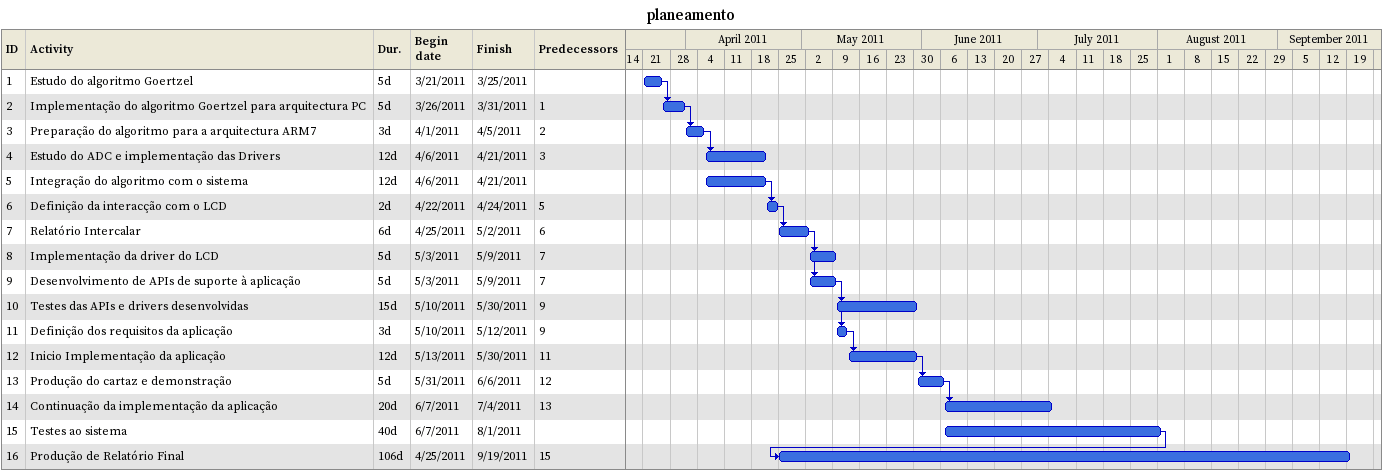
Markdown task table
planeamento

| ID | Task | Duration | Start | Finish | Predecessors |
|---|---|---|---|---|---|
| 1 | Estudo do algoritmo Goertzel | 5d | 2011-03-21 | 2011-03-25 |  |
| 2 | Implementação do algoritmo Goertzel para arquitectura PC | 5d | 2011-03-26 | 2011-03-31 | 1 |
| 3 | Preparação do algoritmo para a arquitectura ARM7 | 3d | 2011-04-01 | 2011-04-05 | 2 |
| 4 | Estudo do ADC e implementação das Drivers | 12d | 2011-04-06 | 2011-04-21 | 3 |
| 5 | Integração do algoritmo com o sistema | 12d | 2011-04-06 | 2011-04-21 |  |
| 6 | Definição da interacção com o LCD | 2d | 2011-04-22 | 2011-04-24 | 5 |
| 7 | Relatório Intercalar | 6d | 2011-04-25 | 2011-05-02 | 6 |
| 8 | Implementação da driver do LCD | 5d | 2011-05-03 | 2011-05-09 | 7 |
| 9 | Desenvolvimento de APIs de suporte à aplicação | 5d | 2011-05-03 | 2011-05-09 | 7 |
| 10 | Testes das APIs e drivers desenvolvidas | 15d | 2011-05-10 | 2011-05-30 | 9 |
| 11 | Definição dos requisitos da aplicação | 3d | 2011-05-10 | 2011-05-12 | 9 |
| 12 | Inicio Implementação da aplicação | 12d | 2011-05-13 | 2011-05-30 | 11 |
| 13 | Produção do cartaz e demonstração | 5d | 2011-05-31 | 2011-06-06 | 12 |
| 14 | Continuação da implementação da aplicação | 20d | 2011-06-07 | 2011-07-04 | 13 |
| 15 | Testes ao sistema | 40d | 2011-06-07 | 2011-08-01 |  |
| 16 | Produção de Relatório Final | 106d | 2011-04-25 | 2011-09-19 | 15 |
